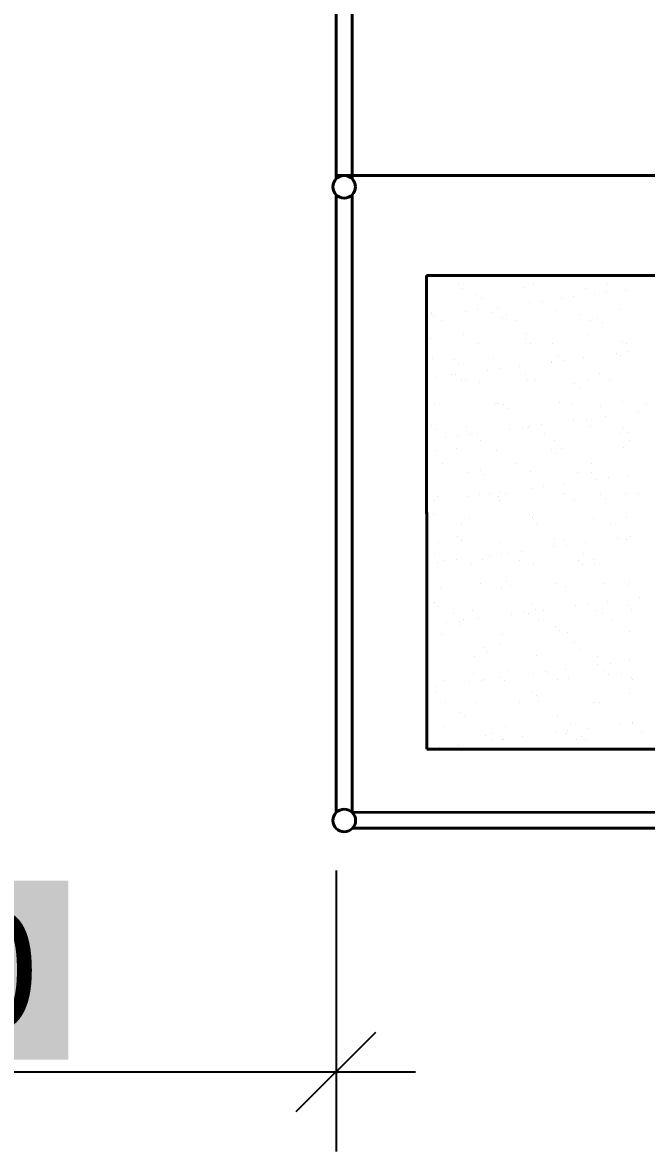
# Model space of a CAD drawing. Header units: inches. Extents: x 4350 to 28384, y -6772 to 993.
# Drawn here: x 25297.8 to 25376.2, y -3274.9 to -3133.1 of the extents above; entities that cross this region are included whole.
import ezdxf

# ---------------------------------------------------------------- set-up
doc = ezdxf.new("R2010")
doc.units = ezdxf.units.IN
doc.header["$MEASUREMENT"] = 0
for name, color, linetype, lineweight in [('ARREDAMENTO', 2, 'Continuous', 18), ('MURATURA_section_wall', 7, 'Continuous', 40), ('QUOTE', 3, 'Continuous', 9)]:
    doc.layers.add(name, color=color, linetype=linetype, lineweight=lineweight)
doc.styles.get("Standard").update_dxf_attribs({"font": 'arial.ttf'})
doc.dimstyles.new('ook', dxfattribs={"dimtxt": 15, "dimasz": 10, "dimexe": 10, "dimexo": 10, "dimgap": 5, "dimtad": 1, "dimtoh": 1, "dimdec": 0, "dimzin": 0, "dimdsep": 46, "dimtxsty": 'Standard', "dimblk": 'OBLIQUE', "dimcen": 0.09, "dimdle": 10, "dimadec": 0, "dimazin": 0, "dimtfac": 1, "dimtdec": 0, "dimtofl": 0, "dimtmove": 0, "dimatfit": 3, "dimldrblk": 'OBLIQUE', "dimfxl": 1, "dimtfill": 2, "dimtfillclr": 1, "dimtolj": 1, "dimtzin": 0, "dimarcsym": 0})

# ---------------------------------------------------------------- blocks, each defined once
blk = doc.blocks.new('_Oblique')
at = {"color": 0, "linetype": 'ByBlock', "lineweight": -2}
blk.add_line((-0.5, -0.5), (0.5, 0.5), dxfattribs=at)
blk = doc.blocks.new('*D55')
at = {"layer": 'Defpoints', "color": 0, "transparency": 16777216}
for p in [(25227.45, -3229.59), (25337.18, -3229.63), (25337.18, -3264.93)]:
    blk.add_point(p, dxfattribs=at)
at = {"layer": 'QUOTE', "color": 0, "lineweight": -2, "transparency": 16777216}
for p, q in [((25227.45, -3239.59), (25227.45, -3274.93)), ((25337.18, -3239.63), (25337.18, -3274.93)), ((25217.45, -3264.93), (25347.18, -3264.93))]:
    blk.add_line(p, q, dxfattribs=at)
at = {"layer": 'QUOTE', "color": 0, "lineweight": -2, "transparency": 16777216, "xscale": 10, "yscale": 10, "zscale": 10, "rotation": 180}
blk.add_blockref('_Oblique', (25227.45, -3264.93), dxfattribs=at)
at = {"layer": 'QUOTE', "color": 0, "lineweight": -2, "transparency": 16777216, "xscale": 10, "yscale": 10, "zscale": 10}
blk.add_blockref('_Oblique', (25337.18, -3264.93), dxfattribs=at)
at = {"layer": 'QUOTE', "color": 0, "transparency": 16777216, "insert": (25282.32, -3252.27), "char_height": 15, "attachment_point": 5, "bg_fill": 1, "box_fill_scale": 1.25, "bg_fill_color": 1, "bg_fill_transparency": 0}
blk.add_mtext('\\A1;110', dxfattribs=at)

msp = doc.modelspace()

# ---------------------------------------------------------------- linework, layer by layer
at = {"layer": 'ARREDAMENTO'}
for p, q in [((25352.61, -3165.98), (25352.61, -3165.98)), ((25360.87, -3166.43), (25360.87, -3166.43)), ((25361.95, -3165.96), (25361.95, -3165.96)), ((25368.54, -3166.47), (25368.54, -3166.47)), ((25371.29, -3165.95), (25371.29, -3165.95)), ((25353.02, -3166.53), (25353.02, -3166.53)), ((25354.88, -3167.23), (25354.88, -3167.23)), ((25355.43, -3167.74), (25355.43, -3167.74)), ((25365.52, -3167.8), (25365.52, -3167.8)), ((25367.06, -3167.5), (25367.06, -3167.5)), ((25369.59, -3167.26), (25369.59, -3167.26)), ((25371.15, -3167.06), (25371.15, -3167.06)), ((25373.59, -3166.74), (25373.59, -3166.74)), ((25355, -3169.18), (25355, -3169.18)), ((25357.44, -3168.86), (25357.44, -3168.86)), ((25361.52, -3168.33), (25361.52, -3168.33)), ((25363.08, -3168.12), (25363.08, -3168.12)), ((25364.93, -3169.25), (25364.93, -3169.25)), ((25372.78, -3169.15), (25372.78, -3169.15)), ((25349.15, -3169.5), (25349.15, -3169.5)), ((25349.21, -3169.78), (25349.21, -3169.78)), ((25349.37, -3169.93), (25349.37, -3169.93)), ((25350.48, -3170.59), (25350.48, -3170.59)), ((25353.44, -3169.39), (25353.44, -3169.39)), ((25356.82, -3169.54), (25356.82, -3169.54)), ((25358.04, -3170.13), (25358.04, -3170.13)), ((25358.56, -3169.77), (25358.56, -3169.77)), ((25359.82, -3170.57), (25359.82, -3170.57)), ((25367.9, -3169.75), (25367.9, -3169.75)), ((25369.16, -3170.56), (25369.16, -3170.56)), ((25370.04, -3170.24), (25370.04, -3170.24)), ((25370.6, -3170.74), (25370.6, -3170.74)), ((25349.02, -3172.77), (25349.02, -3172.77)), ((25353.21, -3172.31), (25353.21, -3172.31)), ((25355.03, -3173.49), (25355.03, -3173.49)), ((25361.03, -3172.87), (25361.03, -3172.87)), ((25361.06, -3172.21), (25361.06, -3172.21)), ((25361.58, -3173.38), (25361.58, -3173.38)), ((25364.38, -3173.47), (25364.38, -3173.47)), ((25368.73, -3172.25), (25368.73, -3172.25)), ((25373.21, -3173.13), (25373.21, -3173.13)), ((25373.72, -3173.46), (25373.72, -3173.46)), ((25372.36, -3174.67), (25372.36, -3174.67)), ((25372.97, -3174.93), (25372.97, -3174.93)), ((25373.92, -3174.46), (25373.92, -3174.46)), ((25349.34, -3175.28), (25349.34, -3175.28)), ((25352.01, -3175.5), (25352.01, -3175.5)), ((25352.56, -3176.01), (25352.56, -3176.01)), ((25357.01, -3175.32), (25357.01, -3175.32)), ((25360.21, -3176.27), (25360.21, -3176.27)), ((25364.19, -3175.77), (25364.19, -3175.77)), ((25364.28, -3175.73), (25364.28, -3175.73)), ((25365.12, -3175.03), (25365.12, -3175.03)), ((25365.85, -3175.52), (25365.85, -3175.52)), ((25368.28, -3175.2), (25368.28, -3175.2)), ((25349.7, -3177.65), (25349.7, -3177.65)), ((25351.64, -3177.3), (25351.64, -3177.3)), ((25352.13, -3177.33), (25352.13, -3177.33)), ((25356.21, -3176.79), (25356.21, -3176.79)), ((25357.77, -3176.59), (25357.77, -3176.59)), ((25360.98, -3177.28), (25360.98, -3177.28)), ((25370.32, -3177.26), (25370.32, -3177.26)), ((25352.9, -3178.1), (25352.9, -3178.1)), ((25353.4, -3178.09), (25353.4, -3178.09)), ((25355.17, -3178.4), (25355.17, -3178.4)), ((25361.25, -3177.99), (25361.25, -3177.99)), ((25362.24, -3178.09), (25362.24, -3178.09)), ((25367.17, -3178.5), (25367.17, -3178.5)), ((25367.73, -3179.01), (25367.73, -3179.01)), ((25368.92, -3178.03), (25368.92, -3178.03)), ((25371.59, -3178.07), (25371.59, -3178.07)), ((25349.53, -3181.06), (25349.53, -3181.06)), ((25357.2, -3181.1), (25357.2, -3181.1)), ((25357.46, -3181), (25357.46, -3181)), ((25358.16, -3181.14), (25358.16, -3181.14)), ((25358.71, -3181.64), (25358.71, -3181.64)), ((25365.31, -3180.81), (25365.31, -3180.81)), ((25366.8, -3180.99), (25366.8, -3180.99)), ((25370.34, -3181.4), (25370.34, -3181.4)), ((25373.16, -3180.71), (25373.16, -3180.71)), ((25375.13, -3182.07), (25375.13, -3182.07)), ((25376.14, -3180.97), (25376.14, -3180.97)), ((25367.05, -3183.13), (25367.05, -3183.13)), ((25368.61, -3182.93), (25368.61, -3182.93)), ((25371.05, -3182.61), (25371.05, -3182.61)), ((25349.14, -3183.77), (25349.14, -3183.77)), ((25349.69, -3184.28), (25349.69, -3184.28)), ((25353.58, -3183.87), (25353.58, -3183.87)), ((25354.06, -3184.81), (25354.06, -3184.81)), ((25354.9, -3184.73), (25354.9, -3184.73)), ((25358.97, -3184.2), (25358.97, -3184.2)), ((25360.54, -3183.99), (25360.54, -3183.99)), ((25361.32, -3184.03), (25361.32, -3184.03)), ((25361.44, -3183.77), (25361.44, -3183.77)), ((25362.98, -3183.67), (25362.98, -3183.67)), ((25363.4, -3184.79), (25363.4, -3184.79)), ((25369.11, -3183.81), (25369.11, -3183.81)), ((25372.74, -3184.77), (25372.74, -3184.77)), ((25373.32, -3184.14), (25373.32, -3184.14)), ((25373.88, -3184.64), (25373.88, -3184.64)), ((25350.9, -3185.26), (25350.9, -3185.26)), ((25352.46, -3185.05), (25352.46, -3185.05)), ((25355.32, -3185.61), (25355.32, -3185.61)), ((25364.67, -3185.6), (25364.67, -3185.6)), ((25374.01, -3185.58), (25374.01, -3185.58)), ((25349.72, -3186.84), (25349.72, -3186.84)), ((25352.3, -3186.67), (25352.3, -3186.67)), ((25357.39, -3186.88), (25357.39, -3186.88)), ((25364.3, -3186.77), (25364.3, -3186.77)), ((25364.86, -3187.28), (25364.86, -3187.28)), ((25365.49, -3186.59), (25365.49, -3186.59)), ((25373.35, -3186.49), (25373.35, -3186.49)), ((25350.54, -3188.53), (25350.54, -3188.53)), ((25359.88, -3188.52), (25359.88, -3188.52)), ((25369.22, -3188.5), (25369.22, -3188.5)), ((25353.77, -3189.66), (25353.77, -3189.66)), ((25355.29, -3189.4), (25355.29, -3189.4)), ((25355.84, -3189.91), (25355.84, -3189.91)), ((25361.63, -3189.56), (25361.63, -3189.56)), ((25367.47, -3189.67), (25367.47, -3189.67)), ((25369.3, -3189.59), (25369.3, -3189.59)), ((25369.82, -3190.54), (25369.82, -3190.54)), ((25371.38, -3190.33), (25371.38, -3190.33)), ((25373.82, -3190.01), (25373.82, -3190.01)), ((25361.74, -3191.6), (25361.74, -3191.6)), ((25363.3, -3191.39), (25363.3, -3191.39)), ((25365.74, -3191.07), (25365.74, -3191.07)), ((25349.59, -3193.2), (25349.59, -3193.2)), ((25349.91, -3192.62), (25349.91, -3192.62)), ((25353.67, -3192.66), (25353.67, -3192.66)), ((25355.23, -3192.46), (25355.23, -3192.46)), ((25356.48, -3192.32), (25356.48, -3192.32)), ((25357.58, -3192.66), (25357.58, -3192.66)), ((25357.67, -3192.14), (25357.67, -3192.14)), ((25357.75, -3193.13), (25357.75, -3193.13)), ((25358.45, -3192.3), (25358.45, -3192.3)), ((25365.68, -3192.37), (25365.68, -3192.37)), ((25365.82, -3192.3), (25365.82, -3192.3)), ((25367.09, -3193.11), (25367.09, -3193.11)), ((25370.45, -3192.41), (25370.45, -3192.41)), ((25371.01, -3192.91), (25371.01, -3192.91)), ((25373.54, -3192.27), (25373.54, -3192.27)), ((25375.17, -3192.29), (25375.17, -3192.29)), ((25349.43, -3194.94), (25349.43, -3194.94)), ((25352.96, -3196.05), (25352.96, -3196.05)), ((25353.96, -3195.44), (25353.96, -3195.44)), ((25361.43, -3195.04), (25361.43, -3195.04)), ((25361.82, -3195.34), (25361.82, -3195.34)), ((25361.99, -3195.55), (25361.99, -3195.55)), ((25362.3, -3196.03), (25362.3, -3196.03)), ((25369.49, -3195.37), (25369.49, -3195.37)), ((25371.64, -3196.01), (25371.64, -3196.01)), ((25373.62, -3195.3), (25373.62, -3195.3)), ((25352.42, -3197.67), (25352.42, -3197.67)), ((25350.1, -3198.4), (25350.1, -3198.4)), ((25352.97, -3198.18), (25352.97, -3198.18)), ((25357.77, -3198.44), (25357.77, -3198.44)), ((25364.51, -3199), (25364.51, -3199)), ((25364.6, -3197.94), (25364.6, -3197.94)), ((25365.87, -3198.15), (25365.87, -3198.15)), ((25366.07, -3198.8), (25366.07, -3198.8)), ((25368.51, -3198.48), (25368.51, -3198.48)), ((25372.58, -3197.94), (25372.58, -3197.94)), ((25373.72, -3198.05), (25373.72, -3198.05)), ((25374.14, -3197.73), (25374.14, -3197.73)), ((25349.56, -3199.85), (25349.56, -3199.85)), ((25356.43, -3200.07), (25356.43, -3200.07)), ((25357.99, -3199.86), (25357.99, -3199.86)), ((25358.9, -3199.83), (25358.9, -3199.83)), ((25360.43, -3199.54), (25360.43, -3199.54)), ((25368.25, -3199.82), (25368.25, -3199.82)), ((25349.92, -3200.92), (25349.92, -3200.92)), ((25350.83, -3200.66), (25350.83, -3200.66)), ((25352.36, -3200.6), (25352.36, -3200.6)), ((25354.15, -3201.22), (25354.15, -3201.22)), ((25355.58, -3200.57), (25355.58, -3200.57)), ((25360.17, -3200.64), (25360.17, -3200.64)), ((25362, -3201.12), (25362, -3201.12)), ((25367.58, -3200.67), (25367.58, -3200.67)), ((25368.14, -3201.18), (25368.14, -3201.18)), ((25369.51, -3200.62), (25369.51, -3200.62)), ((25369.68, -3201.15), (25369.68, -3201.15)), ((25358.57, -3203.31), (25358.57, -3203.31)), ((25350.28, -3204.18), (25350.28, -3204.18)), ((25355.38, -3203.56), (25355.38, -3203.56)), ((25357.96, -3204.22), (25357.96, -3204.22)), ((25359.12, -3203.81), (25359.12, -3203.81)), ((25364.72, -3203.54), (25364.72, -3203.54)), ((25366.06, -3203.93), (25366.06, -3203.93)), ((25370.75, -3203.57), (25370.75, -3203.57)), ((25373.91, -3203.83), (25373.91, -3203.83)), ((25374.07, -3203.52), (25374.07, -3203.52)), ((25349.55, -3205.94), (25349.55, -3205.94)), ((25361.73, -3206.2), (25361.73, -3206.2)), ((25368.83, -3206.2), (25368.83, -3206.2)), ((25371.27, -3205.88), (25371.27, -3205.88)), ((25375.35, -3205.34), (25375.35, -3205.34)), ((25350.1, -3206.45), (25350.1, -3206.45)), ((25351.99, -3207.36), (25351.99, -3207.36)), ((25354.34, -3207), (25354.34, -3207)), ((25359.2, -3207.47), (25359.2, -3207.47)), ((25360.76, -3207.26), (25360.76, -3207.26)), ((25361.33, -3207.35), (25361.33, -3207.35)), ((25362.19, -3206.9), (25362.19, -3206.9)), ((25363.2, -3206.94), (25363.2, -3206.94)), ((25367.27, -3206.41), (25367.27, -3206.41)), ((25369.87, -3206.93), (25369.87, -3206.93)), ((25370.67, -3207.33), (25370.67, -3207.33)), ((25373.73, -3206.31), (25373.73, -3206.31)), ((25374.29, -3206.81), (25374.29, -3206.81)), ((25351.12, -3208.53), (25351.12, -3208.53)), ((25352.68, -3208.33), (25352.68, -3208.33)), ((25352.71, -3208.84), (25352.71, -3208.84)), ((25353.25, -3208.17), (25353.25, -3208.17)), ((25355.12, -3208.01), (25355.12, -3208.01)), ((25362.59, -3208.15), (25362.59, -3208.15)), ((25364.71, -3208.94), (25364.71, -3208.94)), ((25371.94, -3208.13), (25371.94, -3208.13)), ((25350.47, -3209.96), (25350.47, -3209.96)), ((25358.15, -3210), (25358.15, -3210)), ((25365.27, -3209.45), (25365.27, -3209.45)), ((25366.25, -3209.71), (25366.25, -3209.71)), ((25374.1, -3209.61), (25374.1, -3209.61)), ((25355.7, -3211.57), (25355.7, -3211.57)), ((25357.8, -3211.07), (25357.8, -3211.07)), ((25367.15, -3211.05), (25367.15, -3211.05)), ((25367.88, -3211.84), (25367.88, -3211.84)), ((25354.53, -3212.78), (25354.53, -3212.78)), ((25356.25, -3212.08), (25356.25, -3212.08)), ((25362.38, -3212.68), (25362.38, -3212.68)), ((25370.06, -3212.71), (25370.06, -3212.71)), ((25374.04, -3213.28), (25374.04, -3213.28)), ((25358.86, -3214.47), (25358.86, -3214.47)), ((25363.52, -3214.67), (25363.52, -3214.67)), ((25365.96, -3214.35), (25365.96, -3214.35)), ((25370.04, -3213.81), (25370.04, -3213.81)), ((25370.86, -3214.57), (25370.86, -3214.57)), ((25371.6, -3213.6), (25371.6, -3213.6)), ((25350.66, -3215.75), (25350.66, -3215.75)), ((25353.89, -3215.94), (25353.89, -3215.94)), ((25354.41, -3214.87), (25354.41, -3214.87)), ((25355.45, -3215.73), (25355.45, -3215.73)), ((25355.67, -3215.68), (25355.67, -3215.68)), ((25357.89, -3215.41), (25357.89, -3215.41)), ((25358.34, -3215.78), (25358.34, -3215.78)), ((25361.96, -3214.87), (25361.96, -3214.87)), ((25363.75, -3214.86), (25363.75, -3214.86)), ((25365.02, -3215.66), (25365.02, -3215.66)), ((25366.44, -3215.49), (25366.44, -3215.49)), ((25371.42, -3215.08), (25371.42, -3215.08)), ((25373.09, -3214.84), (25373.09, -3214.84)), ((25374.29, -3215.39), (25374.29, -3215.39)), ((25374.36, -3215.65), (25374.36, -3215.65)), ((25349.81, -3216.47), (25349.81, -3216.47)), ((25349.84, -3217.1), (25349.84, -3217.1)), ((25361.84, -3217.21), (25361.84, -3217.21)), ((25374.03, -3217.47), (25374.03, -3217.47)), ((25350.89, -3218.6), (25350.89, -3218.6)), ((25354.72, -3218.56), (25354.72, -3218.56)), ((25360.23, -3218.58), (25360.23, -3218.58)), ((25362.4, -3217.71), (25362.4, -3217.71)), ((25362.57, -3218.46), (25362.57, -3218.46)), ((25369.57, -3218.57), (25369.57, -3218.57)), ((25370.25, -3218.49), (25370.25, -3218.49)), ((25352.83, -3219.84), (25352.83, -3219.84)), ((25353.38, -3220.35), (25353.38, -3220.35)), ((25365.01, -3220.11), (25365.01, -3220.11)), ((25350.85, -3221.53), (25350.85, -3221.53)), ((25358.53, -3221.56), (25358.53, -3221.56)), ((25366.63, -3221.27), (25366.63, -3221.27)), ((25368.73, -3221.75), (25368.73, -3221.75)), ((25372.8, -3221.21), (25372.8, -3221.21)), ((25374.37, -3221.01), (25374.37, -3221.01)), ((25374.48, -3221.17), (25374.48, -3221.17)), ((25348.75, -3223.21), (25348.75, -3223.21)), ((25355.99, -3222.74), (25355.99, -3222.74)), ((25356.83, -3222.39), (25356.83, -3222.39)), ((25358.1, -3223.19), (25358.1, -3223.19)), ((25358.22, -3223.13), (25358.22, -3223.13)), ((25360.65, -3222.81), (25360.65, -3222.81)), ((25364.73, -3222.28), (25364.73, -3222.28)), ((25366.17, -3222.37), (25366.17, -3222.37)), ((25366.29, -3222.07), (25366.29, -3222.07)), ((25367.44, -3223.18), (25367.44, -3223.18)), ((25367.99, -3222.84), (25367.99, -3222.84)), ((25375.52, -3222.35), (25375.52, -3222.35)), ((25350.14, -3224.2), (25350.14, -3224.2)), ((25352.58, -3223.88), (25352.58, -3223.88)), ((25356.65, -3223.34), (25356.65, -3223.34)), ((25362.76, -3224.24), (25362.76, -3224.24)), ((25368.55, -3223.35), (25368.55, -3223.35))]:
    msp.add_line(p, q, dxfattribs=at)
at = {"layer": 'ARREDAMENTO', "color": 95, "true_color": 0x499c4e}
for p, q in [((25348.58, -3224.4), (25348.58, -3224.4)), ((25354.91, -3224.34), (25354.91, -3224.34)), ((25370.43, -3224.27), (25370.43, -3224.27))]:
    msp.add_line(p, q, dxfattribs=at)
at = {"layer": 'MURATURA_section_wall'}
for p, q in [((25337.21, -3152.32), (25337.15, -2997.04)), ((25348.58, -3224.4), (25348.56, -3164.9)), ((25348.58, -3224.4), (25348.56, -3165.36))]:
    msp.add_line(p, q, dxfattribs=at)
at = {"layer": 'MURATURA_section_wall', "linetype": 'ByBlock'}
for p, q in [((25339.21, -3152.32), (25339.15, -2997.04)), ((25337.21, -3152.32), (25527.39, -3152.39)), ((25337.21, -3152.32), (25337.21, -3152.78)), ((25339.21, -3152.32), (25339.21, -3152.77)), ((25337.21, -3154.77), (25337.18, -3232.4)), ((25339.21, -3154.78), (25339.21, -3232.32)), ((25456.04, -3164.9), (25348.56, -3164.9)), ((25348.58, -3224.4), (25456.04, -3224.4)), ((25339.21, -3232.32), (25443.77, -3232.37)), ((25337.18, -3234.32), (25337.18, -3234.32)), ((25339.25, -3234.32), (25443.78, -3234.36))]:
    msp.add_line(p, q, dxfattribs=at)
for centre in [(25338.21, -3153.77), (25338.22, -3233.36)]:
    msp.add_circle(centre, 1.42, dxfattribs=at)

# ---------------------------------------------------------------- dimensions: what is measured, and where the dimension line sits
at = {"layer": 'QUOTE'}
dim = msp.add_linear_dim(base=(25337.18, -3264.93), p1=(25227.45, -3229.59), p2=(25337.18, -3229.63), dimstyle='ook', dxfattribs=at)
dim.commit()
dim.dimension.update_dxf_attribs({"geometry": '*D55', "text_midpoint": (25282.32, -3252.27)})

doc.saveas('drawing.dxf')
